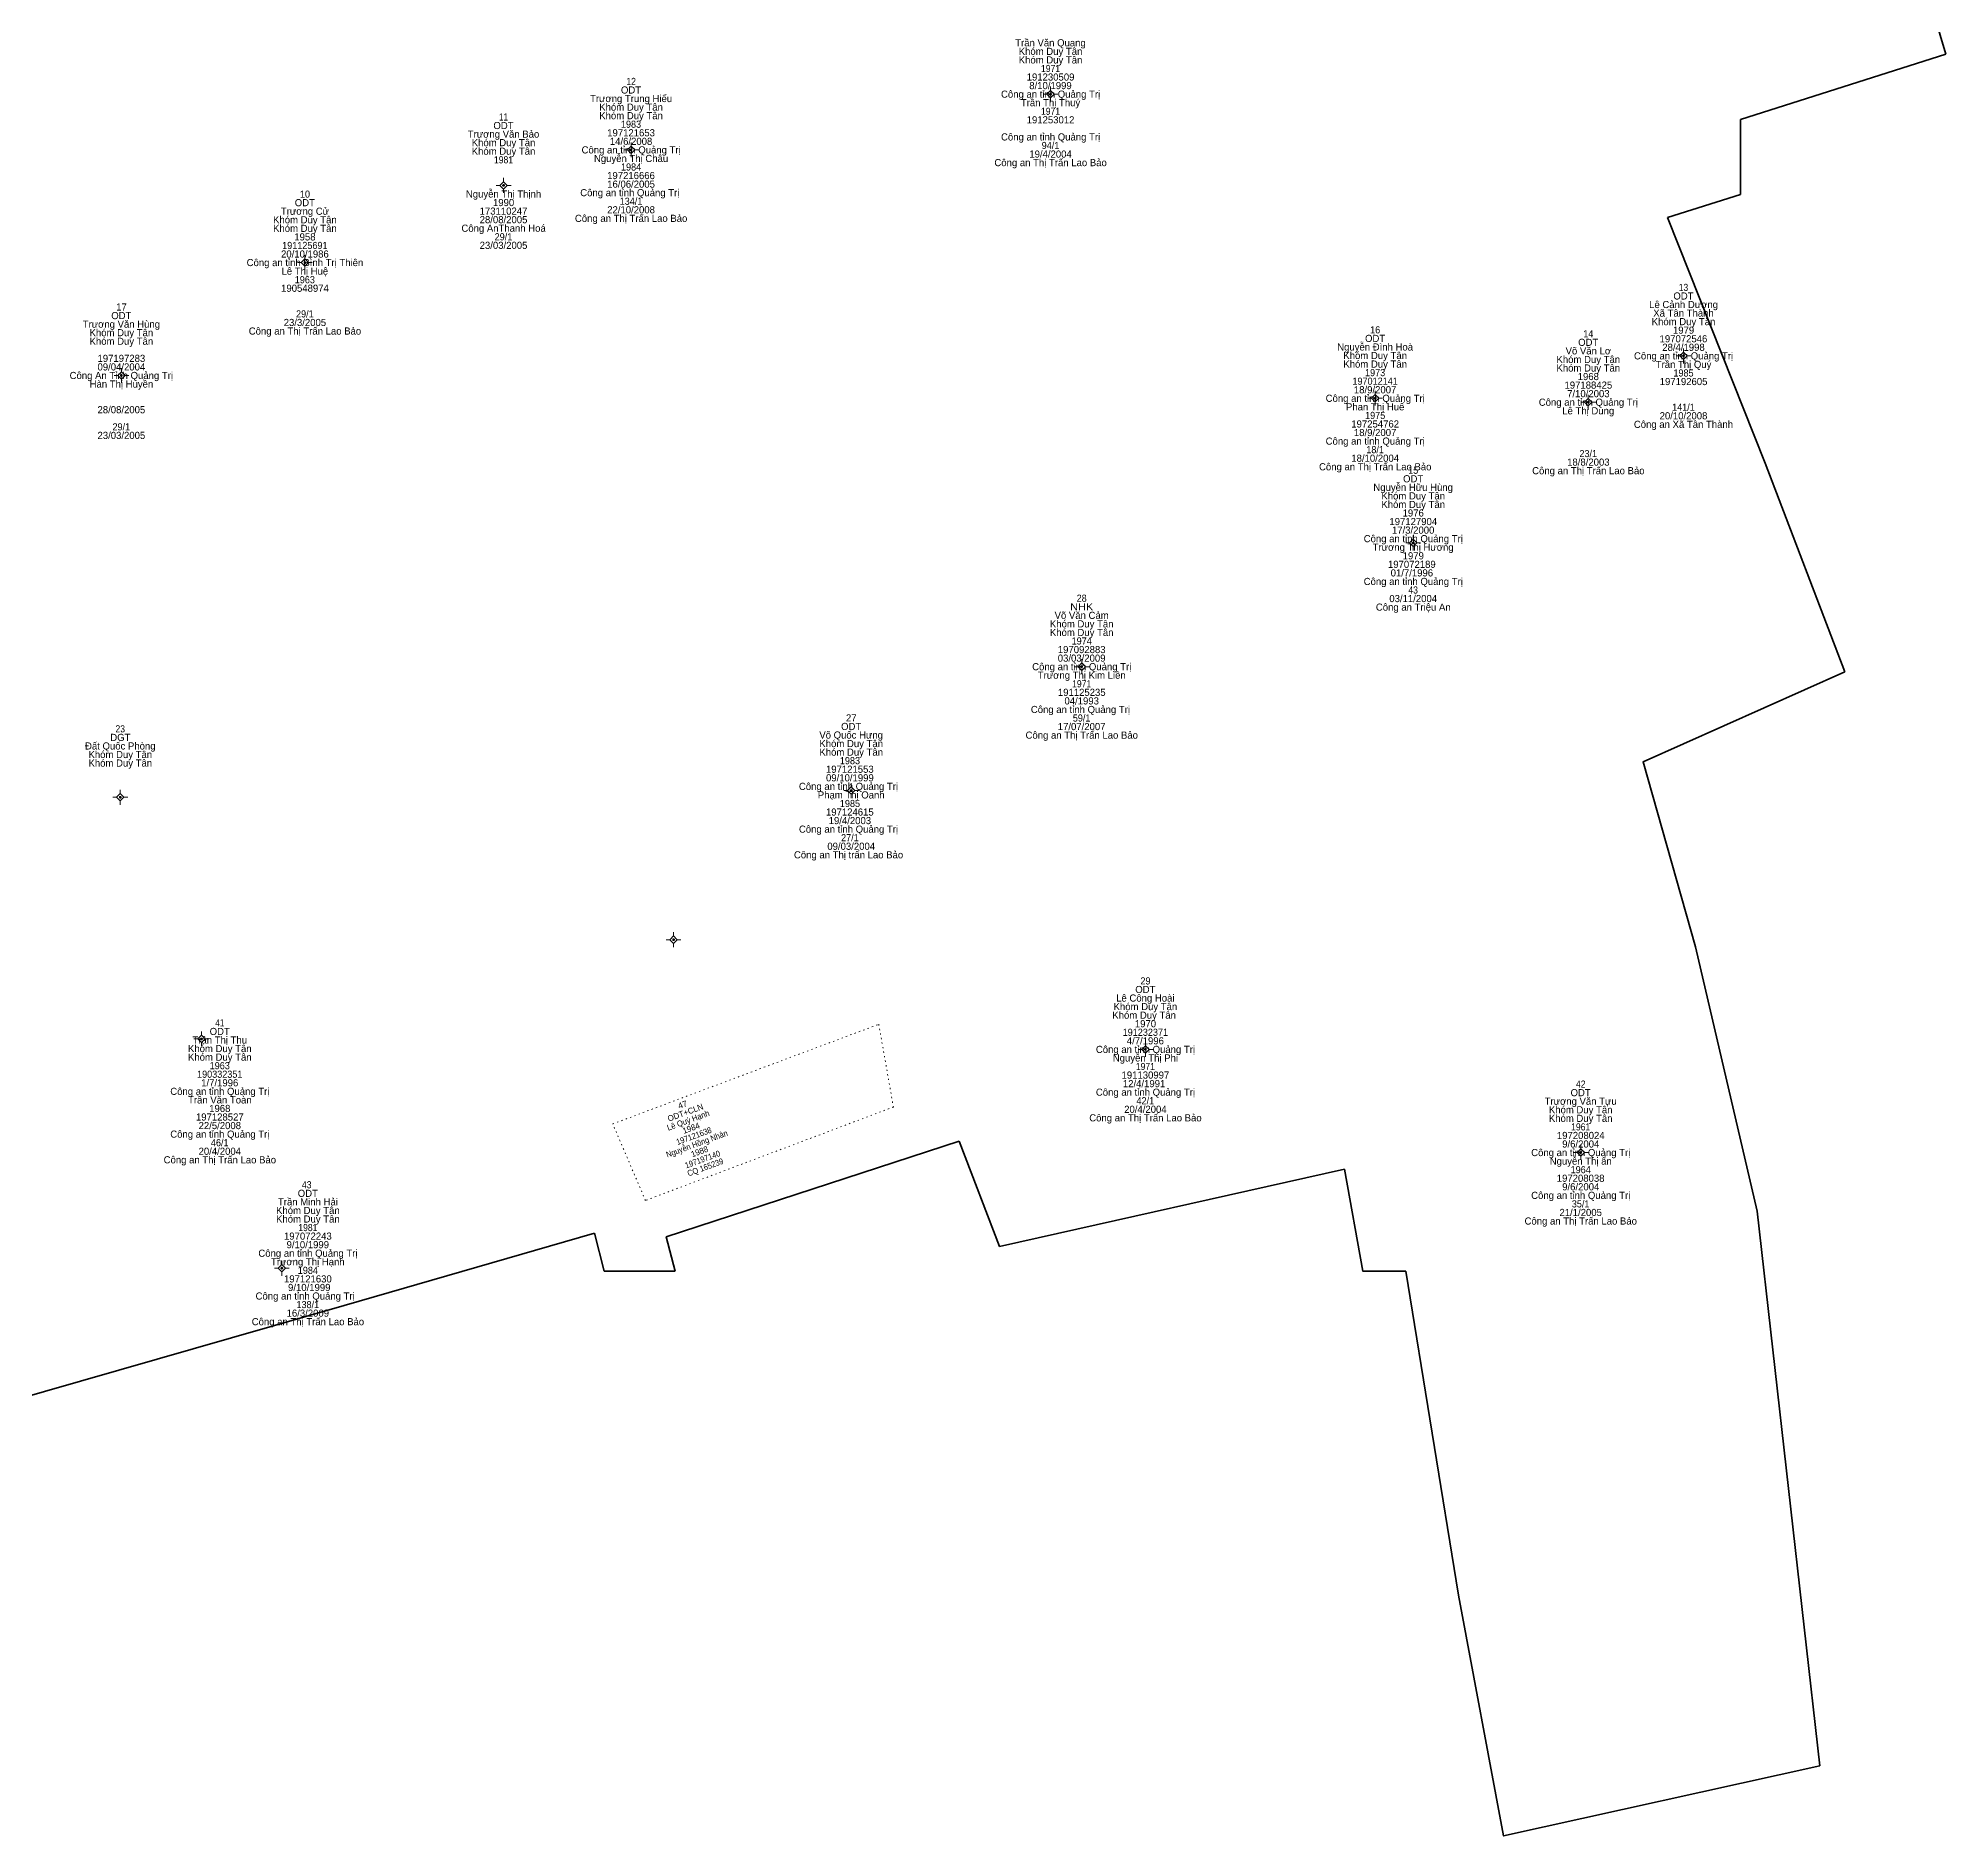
# Model space of a CAD drawing. Header units: metres. Extents: x 535444 to 536017, y 1837452 to 1837757.
# Drawn here: x 535856.8 to 536017.3, y 1837452.5 to 1837603.7 of the extents above; entities that cross this region are included whole.
import ezdxf
from ezdxf.enums import TextEntityAlignment as Align

# ---------------------------------------------------------------- set-up
doc = ezdxf.new("R2010")
doc.units = ezdxf.units.M
doc.header["$LTSCALE"] = 0.24
doc.linetypes.add('DOTTED', pattern=[1.5, 0.3, -1.2])
doc.linetypes.add('MEDIUM_DASHED', pattern=[4.5, 3, -1.5])
for name, color, linetype, lineweight in [('1', 7, 'DOTTED', 13), ('11', 7, 'MEDIUM_DASHED', 13), ('54', 7, 'Continuous', 35)]:
    doc.layers.add(name, color=color, linetype=linetype, lineweight=lineweight)
doc.layers.add('15', color=7, linetype='Continuous')

msp = doc.modelspace()

# ---------------------------------------------------------------- hatches: boundary and pattern name
at = {"layer": '11'}
for points in [[(535942.0249, 1837599.03, 1), (535941.8749, 1837599.03, 1)], [(535906.7349, 1837594.34, 1), (535906.5849, 1837594.34, 1)], [(535896.0049, 1837591.35, 1), (535895.8549, 1837591.35, 1)], [(535879.2949, 1837584.86, 1), (535879.1449, 1837584.86, 1)], [(535995.2749, 1837577.01, 1), (535995.1249, 1837577.01, 1)], [(535863.8549, 1837575.36, 1), (535863.7049, 1837575.36, 1)], [(535969.3349, 1837573.44, 1), (535969.1849, 1837573.44, 1)], [(535987.2649, 1837573.11, 1), (535987.1149, 1837573.11, 1)], [(535972.5349, 1837561.27, 1), (535972.3849, 1837561.27, 1)], [(535944.6449, 1837550.86, 1), (535944.4949, 1837550.86, 1)], [(535863.7649, 1837539.87, 1), (535863.6149, 1837539.87, 1)], [(535925.2549, 1837540.43, 1), (535925.1049, 1837540.43, 1)], [(535910.3149, 1837527.89, 1), (535910.1649, 1837527.89, 1)], [(535870.5849, 1837519.54, 1), (535870.4349, 1837519.54, 1)], [(535950.0049, 1837518.66, 1), (535949.8549, 1837518.66, 1)], [(535986.6249, 1837509.98, 1), (535986.4749, 1837509.98, 1)], [(535877.3549, 1837500.25, 1), (535877.2049, 1837500.25, 1)]]:
    msp.add_hatch(color=256, dxfattribs=at).paths.add_polyline_path(points)

# ---------------------------------------------------------------- linework, layer by layer
at = {"layer": '1'}
msp.add_lwpolyline([(535927.5, 1837520.77), (535928.73, 1837513.81), (535907.87, 1837505.95), (535905.12, 1837512.39)], close=True, dxfattribs=at)
at = {"layer": '11'}
for p, q in [((535941.64, 1837599.03), (535941.32, 1837599.03)), ((535941.95, 1837599.66), (535941.95, 1837599.34)), ((535942.57, 1837599.03), (535942.26, 1837599.03)), ((535941.95, 1837598.72), (535941.95, 1837598.4)), ((535906.35, 1837594.34), (535906.04, 1837594.34)), ((535906.66, 1837594.96), (535906.66, 1837594.65)), ((535907.28, 1837594.34), (535906.97, 1837594.34)), ((535906.66, 1837594.03), (535906.66, 1837593.72)), ((535895.62, 1837591.35), (535895.31, 1837591.35)), ((535895.93, 1837591.98), (535895.93, 1837591.66)), ((535895.93, 1837591.04), (535895.93, 1837590.72)), ((535896.56, 1837591.35), (535896.24, 1837591.35)), ((535878.91, 1837584.86), (535878.6, 1837584.86)), ((535879.22, 1837585.48), (535879.22, 1837585.17)), ((535879.84, 1837584.86), (535879.53, 1837584.86)), ((535879.22, 1837584.55), (535879.22, 1837584.24)), ((535994.89, 1837577.01), (535994.57, 1837577.01)), ((535995.2, 1837577.64), (535995.2, 1837577.32)), ((535995.2, 1837576.7), (535995.2, 1837576.38)), ((535995.82, 1837577.01), (535995.51, 1837577.01)), ((535863.47, 1837575.36), (535863.16, 1837575.36)), ((535863.78, 1837575.98), (535863.78, 1837575.67)), ((535863.78, 1837575.05), (535863.78, 1837574.74)), ((535864.4, 1837575.36), (535864.09, 1837575.36)), ((535968.95, 1837573.44), (535968.64, 1837573.44)), ((535969.26, 1837574.06), (535969.26, 1837573.75)), ((535969.88, 1837573.44), (535969.57, 1837573.44)), ((535987.19, 1837573.74), (535987.19, 1837573.42)), ((535969.26, 1837573.13), (535969.26, 1837572.82)), ((535986.88, 1837573.11), (535986.56, 1837573.11)), ((535987.19, 1837572.8), (535987.19, 1837572.48)), ((535987.81, 1837573.11), (535987.5, 1837573.11)), ((535972.15, 1837561.27), (535971.84, 1837561.27)), ((535972.46, 1837561.9), (535972.46, 1837561.58)), ((535972.46, 1837560.96), (535972.46, 1837560.64)), ((535973.08, 1837561.27), (535972.77, 1837561.27)), ((535944.57, 1837551.48), (535944.57, 1837551.17)), ((535944.26, 1837550.86), (535943.94, 1837550.86)), ((535944.57, 1837550.55), (535944.57, 1837550.24)), ((535945.19, 1837550.86), (535944.88, 1837550.86)), ((535863.38, 1837539.87), (535863.06, 1837539.87)), ((535863.69, 1837540.5), (535863.69, 1837540.18)), ((535864.31, 1837539.87), (535864, 1837539.87)), ((535924.87, 1837540.43), (535924.56, 1837540.43)), ((535925.18, 1837541.06), (535925.18, 1837540.74)), ((535925.18, 1837540.12), (535925.18, 1837539.8)), ((535925.81, 1837540.43), (535925.49, 1837540.43)), ((535863.69, 1837539.56), (535863.69, 1837539.24)), ((535910.24, 1837528.52), (535910.24, 1837528.2)), ((535909.93, 1837527.89), (535909.62, 1837527.89)), ((535910.24, 1837527.58), (535910.24, 1837527.26)), ((535910.86, 1837527.89), (535910.55, 1837527.89)), ((535870.2, 1837519.54), (535869.88, 1837519.54)), ((535870.51, 1837520.16), (535870.51, 1837519.85)), ((535870.51, 1837519.23), (535870.51, 1837518.92)), ((535871.14, 1837519.54), (535870.82, 1837519.54)), ((535949.93, 1837519.28), (535949.93, 1837518.97)), ((535949.62, 1837518.66), (535949.31, 1837518.66)), ((535949.93, 1837518.35), (535949.93, 1837518.04)), ((535950.56, 1837518.66), (535950.24, 1837518.66)), ((535986.24, 1837509.98), (535985.93, 1837509.98)), ((535986.55, 1837510.6), (535986.55, 1837510.29)), ((535986.55, 1837509.67), (535986.55, 1837509.36)), ((535987.18, 1837509.98), (535986.86, 1837509.98)), ((535876.97, 1837500.25), (535876.66, 1837500.25)), ((535877.28, 1837500.88), (535877.28, 1837500.56)), ((535877.28, 1837499.94), (535877.28, 1837499.62)), ((535877.9, 1837500.25), (535877.59, 1837500.25))]:
    msp.add_line(p, q, dxfattribs=at)
for points in [[(535941.95, 1837599.34), (535941.64, 1837599.03), (535941.95, 1837598.72), (535942.26, 1837599.03)], [(535906.66, 1837594.65), (535906.35, 1837594.34), (535906.66, 1837594.03), (535906.97, 1837594.34)], [(535895.93, 1837591.66), (535895.62, 1837591.35), (535895.93, 1837591.04), (535896.24, 1837591.35)], [(535879.22, 1837585.17), (535878.91, 1837584.86), (535879.22, 1837584.55), (535879.53, 1837584.86)], [(535995.2, 1837577.32), (535994.89, 1837577.01), (535995.2, 1837576.7), (535995.51, 1837577.01)], [(535863.78, 1837575.67), (535863.47, 1837575.36), (535863.78, 1837575.05), (535864.09, 1837575.36)], [(535969.26, 1837573.75), (535968.95, 1837573.44), (535969.26, 1837573.13), (535969.57, 1837573.44)], [(535987.19, 1837573.42), (535986.88, 1837573.11), (535987.19, 1837572.8), (535987.5, 1837573.11)], [(535972.46, 1837561.58), (535972.15, 1837561.27), (535972.46, 1837560.96), (535972.77, 1837561.27)], [(535944.57, 1837551.17), (535944.26, 1837550.86), (535944.57, 1837550.55), (535944.88, 1837550.86)], [(535863.69, 1837540.18), (535863.38, 1837539.87), (535863.69, 1837539.56), (535864, 1837539.87)], [(535925.18, 1837540.74), (535924.87, 1837540.43), (535925.18, 1837540.12), (535925.49, 1837540.43)], [(535910.24, 1837528.2), (535909.93, 1837527.89), (535910.24, 1837527.58), (535910.55, 1837527.89)], [(535870.51, 1837519.85), (535870.2, 1837519.54), (535870.51, 1837519.23), (535870.82, 1837519.54)], [(535949.93, 1837518.97), (535949.62, 1837518.66), (535949.93, 1837518.35), (535950.24, 1837518.66)], [(535986.55, 1837510.29), (535986.24, 1837509.98), (535986.55, 1837509.67), (535986.86, 1837509.98)], [(535877.28, 1837500.56), (535876.97, 1837500.25), (535877.28, 1837499.94), (535877.59, 1837500.25)]]:
    msp.add_lwpolyline(points, close=True, dxfattribs=at)
for centre in [(535941.9499, 1837599.03), (535906.6599, 1837594.34), (535895.9299, 1837591.35), (535879.2199, 1837584.86), (535995.1999, 1837577.01), (535863.7799, 1837575.36), (535969.2599, 1837573.44), (535987.1899, 1837573.11), (535972.4599, 1837561.27), (535944.5699, 1837550.86), (535863.6899, 1837539.87), (535925.1799, 1837540.43), (535910.2399, 1837527.89), (535870.5099, 1837519.54), (535949.9299, 1837518.66), (535986.5499, 1837509.98), (535877.2799, 1837500.25)]:
    msp.add_circle(centre, 0.075, dxfattribs=at)
at = {"layer": '54'}
for p, q in [((536017.27, 1837602.38), (535997.22, 1837670.38)), ((536000, 1837596.89), (536017.27, 1837602.38)), ((536000, 1837590.6), (536000, 1837596.89)), ((536000, 1837590.6), (535993.85, 1837588.65)), ((536002.07, 1837567.99), (535993.85, 1837588.65)), ((536002.07, 1837567.99), (536008.77, 1837550.43)), ((536001.4, 1837505.04), (535996.2, 1837527.28)), ((535934.25, 1837510.94), (535937.66, 1837502.08)), ((535937.66, 1837502.08), (535966.68, 1837508.59)), ((536006.66, 1837458.39), (536001.4, 1837505.04)), ((535903.58, 1837503.19), (535904.39, 1837500)), ((535904.39, 1837500), (535910.37, 1837500))]:
    msp.add_line(p, q, dxfattribs=at)
for points in [[(535996.2, 1837527.28), (535991.8, 1837542.85), (536008.77, 1837550.43)], [(535934.25, 1837510.94), (535909.62, 1837502.89), (535910.37, 1837500)], [(535966.68, 1837508.59), (535968.23, 1837500), (535971.85, 1837500)], [(535854.09, 1837488.96), (535882.51, 1837497.12), (535903.58, 1837503.19)], [(536006.66, 1837458.39), (535980.06, 1837452.49), (535976.26, 1837472.74), (535971.85, 1837500)]]:
    msp.add_lwpolyline(points, dxfattribs=at)

# ---------------------------------------------------------------- texts
at = {"layer": '15'}
for s, p in [('Trần Văn Quang', (535941.945, 1837603.05)), ('Khóm Duy Tân', (535941.95, 1837602.33)), ('Khóm Duy Tân', (535941.95, 1837601.61)), ('191230509', (535941.95, 1837600.17)), ('Trương Trung Hiếu', (535906.66, 1837598.36)), ('ODT', (535906.655, 1837599.08)), ('Công an tỉnh Quảng Trị', (535941.955, 1837598.73)), ('8/10/1999', (535941.945, 1837599.45)), ('Khóm Duy Tân', (535906.66, 1837597.64)), ('Khóm Duy Tân', (535906.66, 1837596.92)), ('Trần Thị Thuý', (535941.95, 1837598.01)), ('Trương Văn Bảo', (535895.93, 1837595.37)), ('ODT', (535895.925, 1837596.09)), ('197121653', (535906.66, 1837595.48)), ('191253012', (535941.95, 1837596.57)), ('Khóm Duy Tân', (535895.93, 1837594.65)), ('Khóm Duy Tân', (535895.93, 1837593.93)), ('Công an tỉnh Quảng Trị', (535906.665, 1837594.04)), ('14/6/2008', (535906.66, 1837594.76)), ('Công an tỉnh Quảng Trị', (535941.955, 1837595.13)), ('19/4/2004', (535941.95, 1837593.69)), ('Nguyễn Thị Châu', (535906.66, 1837593.32)), ('Công an Thị Trấn Lao Bảo', (535941.955, 1837592.97)), ('Nguyễn Thị Thịnh', (535895.93, 1837590.33)), ('Công an tỉnh Quảng Trị ', (535906.665, 1837590.44)), ('197216666', (535906.655, 1837591.88)), ('16/06/2005', (535906.66, 1837591.16)), ('Trương Cử', (535879.225, 1837588.88)), ('ODT', (535879.215, 1837589.6)), ('173110247', (535895.93, 1837588.89)), ('1990', (535895.935, 1837589.61)), ('22/10/2008', (535906.66, 1837589)), ('Khóm Duy Tân', (535879.22, 1837588.16)), ('Khóm Duy Tân', (535879.22, 1837587.44)), ('Công AnThanh Hoá', (535895.935, 1837587.45)), ('28/08/2005', (535895.93, 1837588.17)), ('Công an Thị Trấn Lao Bảo', (535906.665, 1837588.28)), ('1958', (535879.22, 1837586.72)), ('23/03/2005', (535895.93, 1837586.01)), ('Công an tỉnh Bình Trị Thiên', (535879.225, 1837584.56)), ('20/10/1986', (535879.22, 1837585.28)), ('190548974', (535879.225, 1837582.4)), ('Lê Thị Huệ', (535879.215, 1837583.84)), ('17', (535863.785, 1837580.82)), ('Lê Cảnh Dương', (535995.205, 1837581.03)), ('ODT', (535995.195, 1837581.75)), ('Trương Văn Hùng', (535863.78, 1837579.38)), ('ODT', (535863.775, 1837580.1)), ('23/3/2005', (535879.22, 1837579.52)), ('Khóm Duy Tân', (535995.2, 1837579.59)), ('Xã Tân Thành', (535995.2, 1837580.31)), ('Khóm Duy Tân', (535863.78, 1837578.66)), ('Khóm Duy Tân', (535863.78, 1837577.94)), ('Công an Thị Trấn Lao Bảo', (535879.225, 1837578.8)), ('Nguyễn Đình Hoà', (535969.255, 1837577.46)), ('ODT', (535969.255, 1837578.18)), ('ODT', (535987.185, 1837577.85)), ('197072546', (535995.195, 1837578.15)), ('1979', (535995.205, 1837578.87)), ('197197283', (535863.78, 1837576.5)), ('Khóm Duy Tân', (535969.26, 1837576.74)), ('Khóm Duy Tân', (535969.26, 1837576.02)), ('Khóm Duy Tân', (535987.19, 1837576.41)), ('Võ Văn Lơ', (535987.195, 1837577.13)), ('Công an tỉnh Quảng Trị', (535995.205, 1837576.71)), ('Trần Thị Quý', (535995.205, 1837575.99)), ('28/4/1998', (535995.2, 1837577.43)), ('Công An Tỉnh Quảng Trị', (535863.775, 1837575.06)), ('Hàn Thị Huyền', (535863.785, 1837574.34)), ('09/04/2004', (535863.78, 1837575.78)), ('Khóm Duy Tân', (535987.19, 1837575.69)), ('1968', (535987.19, 1837574.97)), ('197192605', (535995.205, 1837574.55)), ('Công an tỉnh Quảng Trị', (535969.265, 1837573.14)), ('18/9/2007', (535969.255, 1837573.86)), ('Công an tỉnh Quảng Trị', (535987.195, 1837572.81)), ('197188425', (535987.195, 1837574.25)), ('7/10/2003', (535987.195, 1837573.53)), ('28/08/2005', (535863.78, 1837572.18)), ('Phan Thị Huế', (535969.26, 1837572.42)), ('Lê Thị Dung', (535987.185, 1837572.09)), ('20/10/2008', (535995.2, 1837571.67)), ('23/03/2005', (535863.78, 1837570.02)), ('Công an tỉnh Quảng Trị', (535969.265, 1837569.54)), ('197254762', (535969.26, 1837570.98)), ('18/9/2007', (535969.255, 1837570.26)), ('Công an Xã Tân Thành', (535995.195, 1837570.95)), ('18/10/2004', (535969.26, 1837568.1)), ('Công an Thị Trấn Lao Bảo', (535969.265, 1837567.38)), ('ODT', (535972.455, 1837566.37)), ('Công an Thị Trấn Lao Bảo', (535987.195, 1837567.05)), ('18/8/2003', (535987.195, 1837567.77)), ('Nguyễn Hữu Hùng', (535972.455, 1837565.65)), ('Khóm Duy Tân', (535972.46, 1837564.93)), ('Khóm Duy Tân', (535972.46, 1837564.21)), ('1976', (535972.46, 1837563.49)), ('197127904', (535972.465, 1837562.77)), ('17/3/2000', (535972.455, 1837562.05)), ('Công an tỉnh Quảng Trị', (535972.465, 1837561.33)), ('Trương Thị Hương', (535972.455, 1837560.61)), ('197072189 ', (535972.455, 1837559.17)), ('01/7/1996 ', (535972.46, 1837558.45)), ('1979', (535972.465, 1837559.89)), ('Công an tỉnh Quảng Trị', (535972.465, 1837557.73)), ('Công an Triệu An', (535972.465, 1837555.57)), ('03/11/2004', (535972.46, 1837556.29)), ('Khóm Duy Tân', (535944.57, 1837554.16)), ('Võ Văn Cảm', (535944.565, 1837554.88)), ('Khóm Duy Tân', (535944.57, 1837553.44)), ('197092883', (535944.57, 1837552)), ('Công an tỉnh Quảng Trị', (535944.575, 1837550.56)), ('03/03/2009', (535944.565, 1837551.28)), ('Trương Thị Kim Liên', (535944.575, 1837549.84)), ('191125235', (535944.575, 1837548.4)), ('04/1993', (535944.57, 1837547.68)), ('ODT', (535925.175, 1837545.53)), ('27', (535925.185, 1837546.25)), ('Công an tỉnh Quảng Trị ', (535944.575, 1837546.96)), ('17/07/2007', (535944.565, 1837545.52)), ('Đất Quốc Phòng', (535863.69, 1837543.89)), ('DGT', (535863.695, 1837544.61)), ('Võ Quốc Hưng', (535925.175, 1837544.81)), ('Khóm Duy Tân', (535925.18, 1837544.09)), ('Công an Thị Trấn Lao Bảo', (535944.575, 1837544.8)), ('Khóm Duy Tân', (535863.69, 1837543.17)), ('Khóm Duy Tân', (535863.69, 1837542.45)), ('Khóm Duy Tân', (535925.18, 1837543.37)), ('09/10/1999 ', (535925.18, 1837541.21)), ('197121553 ', (535925.175, 1837541.93)), ('Công an tỉnh Quảng Trị  ', (535925.175, 1837540.49)), ('Phạm Thị Oanh', (535925.18, 1837539.77)), ('197124615 ', (535925.175, 1837538.33)), ('19/4/2003 ', (535925.18, 1837537.61)), ('Công an tỉnh Quảng Trị  ', (535925.175, 1837536.89)), ('Công an Thị trấn Lao Bảo  ', (535925.18, 1837534.73)), ('09/03/2004', (535925.18, 1837535.45)), ('ODT', (535949.925, 1837523.4)), ('Khóm Duy Tân', (535949.93, 1837521.96)), ('Lê Công Hoài', (535949.925, 1837522.68)), ('ODT', (535872.055, 1837519.87)), ('Khóm Duy Tân ', (535949.935, 1837521.24)), ('1970', (535949.935, 1837520.52)), ('Khóm Duy Tân', (535872.06, 1837518.43)), ('Trần Thị Thu', (535872.055, 1837519.15)), ('Công an tỉnh Quảng Trị', (535949.935, 1837518.36)), ('4/7/1996', (535949.925, 1837519.08)), ('Khóm Duy Tân', (535872.06, 1837517.71)), ('Nguyễn Thị Phi', (535949.93, 1837517.64)), ('1/7/1996', (535872.055, 1837515.55)), ('191130997', (535949.93, 1837516.2)), ('12/4/1991 ', (535949.93, 1837515.48)), ('Công an tỉnh Quảng Trị', (535872.065, 1837514.83)), ('Trần Văn Toàn', (535872.065, 1837514.11)), ('1968', (535872.06, 1837513.39)), ('Công an tỉnh Quảng Trị', (535949.935, 1837514.76)), ('Trương Văn Tựu', (535986.55, 1837514)), ('ODT', (535986.545, 1837514.72)), ('197128527', (535872.06, 1837512.67)), ('22/5/2008', (535872.06, 1837511.95)), ('Công an Thị Trấn Lao Bảo', (535949.935, 1837512.6)), ('20/4/2004', (535949.93, 1837513.32)), ('Khóm Duy Tân', (535986.55, 1837513.28)), ('Khóm Duy Tân', (535986.55, 1837512.56)), ('Công an tỉnh Quảng Trị', (535872.065, 1837511.23)), ('197208024', (535986.555, 1837511.12)), ('9/6/2004', (535986.555, 1837510.4)), ('Công an Thị Trấn Lao Bảo', (535872.065, 1837509.07)), ('20/4/2004', (535872.06, 1837509.79)), ('Công an tỉnh Quảng Trị', (535986.555, 1837509.68)), ('Nguyễn Thị ẩn', (535986.555, 1837508.96)), ('197208038', (535986.545, 1837507.52)), ('Trần Minh Hải', (535879.475, 1837505.53)), ('ODT', (535879.465, 1837506.25)), ('Công an tỉnh Quảng Trị', (535986.555, 1837506.08)), ('9/6/2004', (535986.555, 1837506.8)), ('Khóm Duy Tân', (535879.47, 1837504.81)), ('Khóm Duy Tân', (535879.47, 1837504.09)), ('Công an Thị Trấn Lao Bảo', (535986.555, 1837503.92)), ('21/1/2005', (535986.55, 1837504.64)), ('197072243', (535879.47, 1837502.65)), ('Công an tỉnh Quảng Trị', (535879.475, 1837501.21)), ('9/10/1999', (535879.465, 1837501.93)), ('Trương Thị Hạnh', (535879.465, 1837500.49)), ('197121630', (535879.47, 1837499.05)), ('Công an tỉnh Quảng Trị  ', (535879.465, 1837497.61)), (' 9/10/1999', (535879.475, 1837498.33)), ('16/3/2009', (535879.465, 1837496.17)), ('Công an Thị Trấn Lao Bảo', (535879.475, 1837495.45))]:
    msp.add_text(s, height=0.6, dxfattribs=at).set_placement(p, align=Align.CENTER)
for s, width, p in [('1971', 0.9, (535941.95, 1837600.89)), ('12', 0.9, (535906.665, 1837599.8)), ('1971', 0.9, (535941.95, 1837597.29)), ('11', 0.85, (535895.93, 1837596.81)), ('1983', 0.95, (535906.655, 1837596.2)), ('94/1', 0.95, (535941.945, 1837594.41)), ('1981', 0.9, (535895.93, 1837593.21)), ('1984', 0.95, (535906.66, 1837592.6)), ('10', 0.95, (535879.225, 1837590.32)), ('134/1', 0.95, (535906.655, 1837589.72)), ('191125691', 0.95, (535879.215, 1837586)), ('29/1', 0.95, (535895.925, 1837586.73)), ('1963', 0.95, (535879.215, 1837583.12)), ('13', 0.9, (535995.195, 1837582.47)), ('29/1', 0.95, (535879.215, 1837580.24)), ('16', 0.95, (535969.26, 1837578.9)), ('14', 0.95, (535987.19, 1837578.57)), ('197012141', 0.95, (535969.255, 1837574.58)), ('1973', 0.95, (535969.255, 1837575.3)), ('1985', 0.95, (535995.2, 1837575.27)), ('1975', 0.95, (535969.26, 1837571.7)), ('141/1', 0.95, (535995.195, 1837572.39)), ('29/1', 0.95, (535863.775, 1837570.74)), ('18/1', 0.95, (535969.255, 1837568.82)), ('23/1', 0.95, (535987.185, 1837568.49)), ('15', 0.95, (535972.46, 1837567.09)), ('43', 0.9, (535972.455, 1837557.01)), ('NHK', 1.15, (535944.57, 1837555.6)), ('28', 0.95, (535944.57, 1837556.32)), ('1974', 0.95, (535944.57, 1837552.72)), ('1971', 0.9, (535944.57, 1837549.12)), ('59/1', 0.95, (535944.565, 1837546.24)), ('23', 0.9, (535863.685, 1837545.33)), ('1983 ', 0.95, (535925.18, 1837542.65)), ('1985 ', 0.95, (535925.18, 1837539.05)), ('27/1 ', 0.95, (535925.175, 1837536.17)), ('29', 0.95, (535949.935, 1837524.12)), ('41', 0.85, (535872.06, 1837520.59)), ('191232371', 0.95, (535949.925, 1837519.8)), ('1963', 0.95, (535872.055, 1837516.99)), ('1971', 0.9, (535949.93, 1837516.92)), ('190332351', 0.95, (535872.055, 1837516.27)), ('42', 0.9, (535986.555, 1837515.44)), ('42/1', 0.95, (535949.925, 1837514.04)), ('1961', 0.9, (535986.55, 1837511.84)), ('46/1', 0.95, (535872.055, 1837510.51)), ('43 ', 0.9, (535879.47, 1837506.97)), ('1964', 0.95, (535986.55, 1837508.24)), ('35/1', 0.95, (535986.545, 1837505.36)), ('1981', 0.9, (535879.47, 1837503.37)), ('1984', 0.95, (535879.47, 1837499.77)), ('138/1', 0.95, (535879.465, 1837496.89))]:
    msp.add_text(s, height=0.6, dxfattribs=dict(at, width=width)).set_placement(p, align=Align.CENTER)
for s, p in [('ODT+CLN', (535911.314, 1837513.1098)), ('1984', (535911.799, 1837511.8023)), ('1988', (535912.509, 1837509.8287))]:
    msp.add_text(s, height=0.5, rotation=20.115, dxfattribs=at).set_placement(p, align=Align.CENTER)
for s, width, p in [('47', 1.05, (535911.079, 1837513.7752)), ('Lê Quý Hạnh', 0.95, (535911.549, 1837512.4506)), ('Nguyễn Hồng Nhân', 0.9, (535912.279, 1837510.4835)), ('197121638', 0.9, (535912.029, 1837511.1407)), ('197197140', 0.9, (535912.759, 1837509.1743)), ('CQ 165239', 0.9, (535912.994, 1837508.5135))]:
    msp.add_text(s, height=0.5, rotation=20.115, dxfattribs=dict(at, width=width)).set_placement(p, align=Align.CENTER)

doc.saveas('drawing.dxf')
